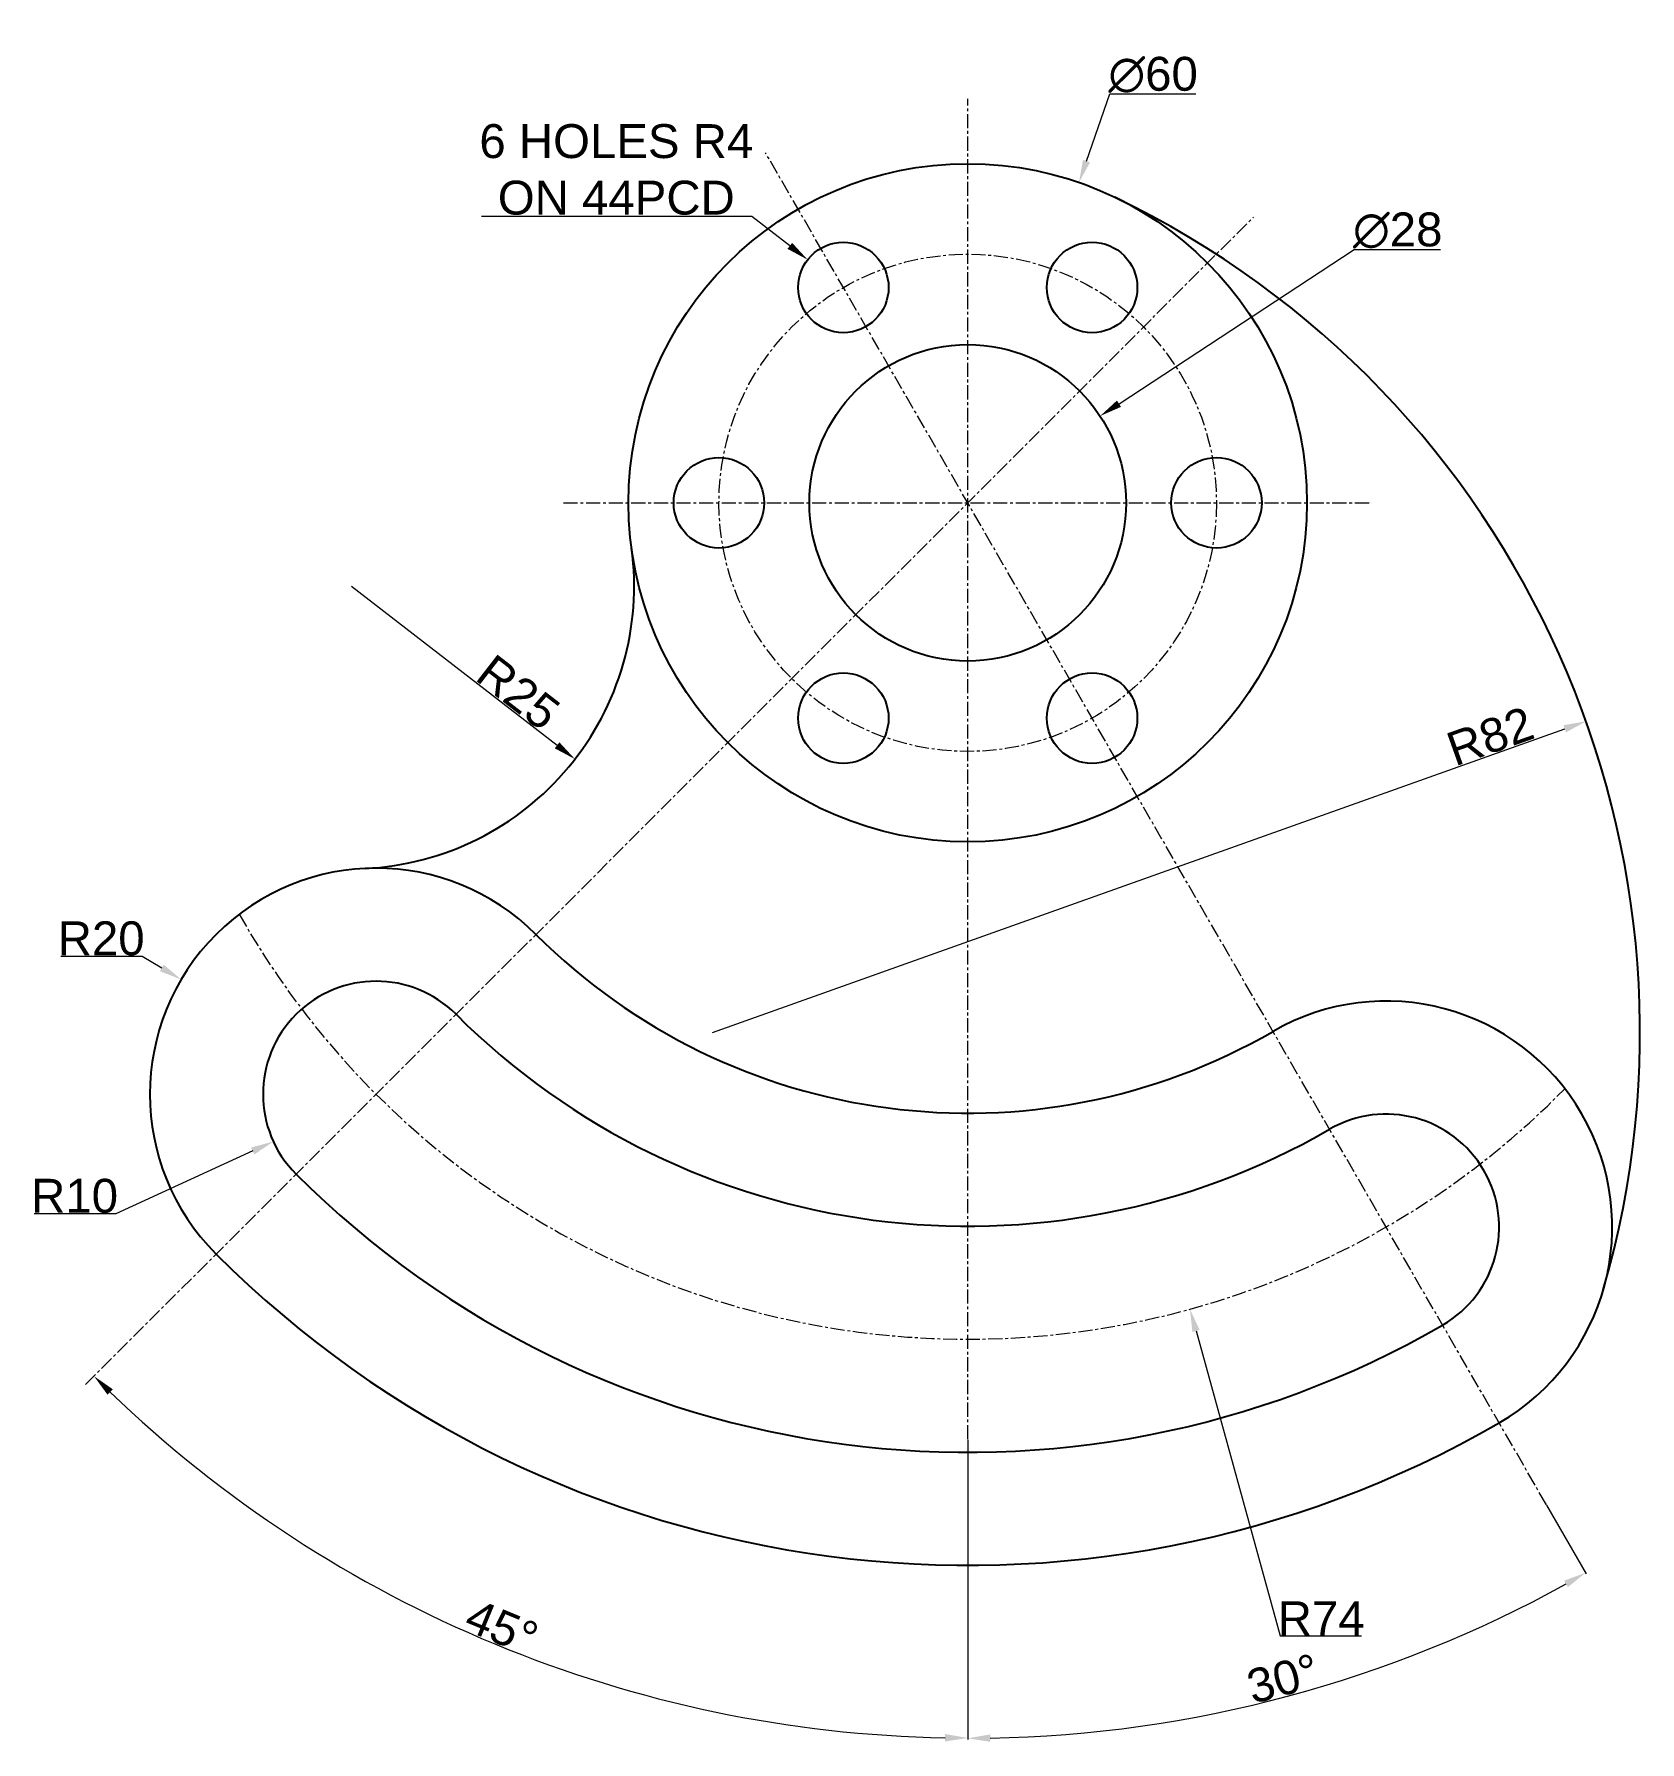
# Model space of a CAD drawing. Header units: millimetres. Extents: x -83 to 59, y -110 to 41.
import ezdxf

# ---------------------------------------------------------------- set-up
doc = ezdxf.new("R2010")
doc.units = ezdxf.units.MM
doc.header["$MEASUREMENT"] = 0
doc.linetypes.add('CENTER', pattern=[2, 1.25, -0.25, 0.25, -0.25])
doc.layers.add('AM_5', color=3, linetype='Continuous', lineweight=15)
doc.layers.add('AM_7', color=4, linetype='CENTER', lineweight=15)
doc.styles.get("Standard").update_dxf_attribs({"font": 'arial.ttf'})
doc.dimstyles.new('AM_ANSI$2', dxfattribs={"dimtxt": 3, "dimasz": 2, "dimexe": 0.1, "dimexo": 0.05, "dimgap": 0.06, "dimtad": 1, "dimtoh": 1, "dimdec": 3, "dimzin": 9, "dimdsep": 46, "dimtxsty": 'Standard', "dimcen": 0, "dimclrd": 256, "dimclre": 256, "dimclrt": 2, "dimadec": 0, "dimazin": 2, "dimtp": 0.1, "dimtm": 0.1, "dimtfac": 0.71, "dimtdec": 3, "dimtofl": 0, "dimtmove": 0, "dimatfit": 3, "dimfxl": 1, "dimtolj": 1, "dimtzin": 7, "dimlwd": -1, "dimlwe": -1, "dimarcsym": 1})
doc.dimstyles.new('AM_ANSI$3', dxfattribs={"dimtxt": 3, "dimasz": 2, "dimexe": 0.1, "dimexo": 0.05, "dimgap": 0.06, "dimtad": 1, "dimtoh": 1, "dimdec": 3, "dimzin": 9, "dimdsep": 46, "dimtxsty": 'Standard', "dimcen": 0, "dimclrd": 256, "dimclre": 256, "dimclrt": 2, "dimadec": 0, "dimazin": 2, "dimtp": 0.1, "dimtm": 0.1, "dimtfac": 0.71, "dimtdec": 3, "dimtofl": 0, "dimtmove": 0, "dimatfit": 0, "dimfxl": 1, "dimtolj": 1, "dimtzin": 7, "dimlwd": -1, "dimlwe": -1, "dimarcsym": 1})
doc.dimstyles.new('AM_ANSI$4', dxfattribs={"dimtxt": 3, "dimasz": 2, "dimexe": 0.1, "dimexo": 0.05, "dimgap": 0.06, "dimtad": 1, "dimtoh": 1, "dimdec": 3, "dimzin": 9, "dimdsep": 46, "dimtxsty": 'Standard', "dimcen": 0, "dimclrd": 256, "dimclre": 256, "dimclrt": 2, "dimadec": 0, "dimazin": 2, "dimtp": 0.1, "dimtm": 0.1, "dimtfac": 0.71, "dimtdec": 3, "dimtofl": 0, "dimtmove": 0, "dimatfit": 0, "dimfxl": 1, "dimtolj": 1, "dimtzin": 7, "dimlwd": -1, "dimlwe": -1, "dimarcsym": 1})

# ---------------------------------------------------------------- blocks, each defined once
blk = doc.blocks.new('*D5')
at = {"layer": 'AM_5', "transparency": 16777216}
for p, q in [((-19.09, 25.34), (-43.01, 25.34)), ((-15.74, 22.73), (-19.09, 25.34))]:
    blk.add_line(p, q, dxfattribs=at)
blk.add_solid([(-15.53, 23), (-15.94, 22.47), (-14.16, 21.51)], dxfattribs=at)
at = {"layer": 'Defpoints', "color": 0, "transparency": 16777216}
for p in [(-14.16, 21.51), (-11, 19.05)]:
    blk.add_point(p, dxfattribs=at)
at = {"layer": 'AM_5', "color": 2, "transparency": 16777216, "insert": (-31.08, 29.48), "char_height": 3, "attachment_point": 5}
blk.add_mtext('\\A1;6 HOLES R4^JON 44PCD', dxfattribs=at)
blk = doc.blocks.new('*D6')
at = {"layer": 'AM_5', "transparency": 16777216}
blk.add_line((-22.56, -46.85), (52.8, -20), dxfattribs=at)
blk.add_solid([(52.69, -19.68), (52.91, -20.31), (54.69, -19.33)], dxfattribs=at)
at = {"layer": 'Defpoints', "color": 0, "transparency": 16777216}
for p in [(54.69, -19.33), (-22.56, -46.85)]:
    blk.add_point(p, dxfattribs=at)
at = {"layer": 'AM_5', "color": 2, "transparency": 16777216, "insert": (46.21, -20.66), "char_height": 3, "attachment_point": 5, "rotation": 19.6141}
blk.add_mtext('\\A1;R82', dxfattribs=at)
blk = doc.blocks.new('*D7')
at = {"layer": 'AM_5', "transparency": 16777216}
for p, q in [((20.19, -73.27), (27.62, -100.25)), ((27.62, -100.25), (34.84, -100.25))]:
    blk.add_line(p, q, dxfattribs=at)
blk.add_solid([(20.51, -73.18), (19.87, -73.36), (19.66, -71.34)], dxfattribs=at)
at = {"layer": 'Defpoints', "color": 0, "transparency": 16777216}
for p in [(0, 0), (19.66, -71.34)]:
    blk.add_point(p, dxfattribs=at)
at = {"layer": 'AM_5', "color": 2, "transparency": 16777216, "insert": (31.26, -98.69), "char_height": 3, "attachment_point": 5}
blk.add_mtext('\\A1;R74', dxfattribs=at)
blk = doc.blocks.new('*D8')
at = {"layer": 'AM_5', "transparency": 16777216}
blk.add_line((-54.5, -7.38), (-36.31, -21.45), dxfattribs=at)
blk.add_solid([(-36.11, -21.19), (-36.52, -21.72), (-34.73, -22.68)], dxfattribs=at)
at = {"layer": 'Defpoints', "color": 0, "transparency": 16777216}
for p in [(-54.5, -7.38), (-34.73, -22.68)]:
    blk.add_point(p, dxfattribs=at)
at = {"layer": 'AM_5', "color": 2, "transparency": 16777216, "insert": (-39.75, -16.78), "char_height": 3, "attachment_point": 5, "rotation": 322.2721}
blk.add_mtext('\\A1;R25', dxfattribs=at)
blk = doc.blocks.new('*D9')
at = {"layer": 'AM_5', "transparency": 16777216}
for p, q in [((13.38, 8.77), (34.19, 22.41)), ((34.19, 22.41), (41.81, 22.41))]:
    blk.add_line(p, q, dxfattribs=at)
blk.add_solid([(13.2, 9.05), (13.56, 8.49), (11.71, 7.68)], dxfattribs=at)
at = {"layer": 'Defpoints', "color": 0, "transparency": 16777216}
for p in [(11.71, 7.68), (-11.71, -7.68)]:
    blk.add_point(p, dxfattribs=at)
at = {"layer": 'AM_5', "color": 2, "transparency": 16777216, "insert": (38.03, 24.09), "char_height": 3, "attachment_point": 5}
blk.add_mtext('\\A1;∅28', dxfattribs=at)
blk = doc.blocks.new('*D10')
at = {"layer": 'AM_5', "transparency": 16777216}
for p, q in [((10.5, 30.23), (12.57, 36.18)), ((12.57, 36.18), (20.18, 36.18))]:
    blk.add_line(p, q, dxfattribs=at)
blk.add_solid([(10.19, 30.34), (10.82, 30.12), (9.84, 28.34)], dxfattribs=at)
at = {"layer": 'Defpoints', "color": 0, "transparency": 16777216}
for p in [(9.84, 28.34), (-9.84, -28.34)]:
    blk.add_point(p, dxfattribs=at)
at = {"layer": 'AM_5', "color": 2, "transparency": 16777216, "insert": (16.4, 37.86), "char_height": 3, "attachment_point": 5}
blk.add_mtext('\\A1;∅60', dxfattribs=at)
blk = doc.blocks.new('*D11')
at = {"layer": 'AM_5', "transparency": 16777216}
for p, q in [((-73, -40.14), (-80.22, -40.14)), ((-71.28, -41.16), (-73, -40.14))]:
    blk.add_line(p, q, dxfattribs=at)
blk.add_solid([(-71.11, -40.87), (-71.45, -41.44), (-69.56, -42.17)], dxfattribs=at)
at = {"layer": 'Defpoints', "color": 0, "transparency": 16777216}
for p in [(-69.56, -42.17), (-52.33, -52.33)]:
    blk.add_point(p, dxfattribs=at)
at = {"layer": 'AM_5', "color": 2, "transparency": 16777216, "insert": (-76.64, -38.55), "char_height": 3, "attachment_point": 5}
blk.add_mtext('\\A1;R20', dxfattribs=at)
blk = doc.blocks.new('*D12')
at = {"layer": 'AM_5', "transparency": 16777216}
for p, q in [((-63.23, -57.34), (-75.35, -62.92)), ((-75.35, -62.92), (-82.56, -62.92))]:
    blk.add_line(p, q, dxfattribs=at)
blk.add_solid([(-63.37, -57.04), (-63.09, -57.65), (-61.41, -56.51)], dxfattribs=at)
at = {"layer": 'Defpoints', "color": 0, "transparency": 16777216}
for p in [(-52.33, -52.33), (-61.41, -56.51)]:
    blk.add_point(p, dxfattribs=at)
at = {"layer": 'AM_5', "color": 2, "transparency": 16777216, "insert": (-78.99, -61.33), "char_height": 3, "attachment_point": 5}
blk.add_mtext('\\A1;R10', dxfattribs=at)
blk = doc.blocks.new('*D13')
at = {"layer": 'AM_5', "transparency": 16777216}
blk.add_line((0, -82.9), (0, -109.38), dxfattribs=at)
blk.add_arc((0, 0), 109.28, 226.0486, 268.9514, dxfattribs=at)
for points in [[(-76.08, -78.91), (-75.61, -78.43), (-77.27, -77.27)], [(-2, -108.93), (-2, -109.59), (0, -109.28)]]:
    blk.add_solid(points, dxfattribs=at)
at = {"layer": 'Defpoints', "color": 0, "transparency": 16777216}
for p in [(0, 35.75), (25.28, 25.28), (-78.01, -78.01), (0, -82.85), (-54.64, -94.64)]:
    blk.add_point(p, dxfattribs=at)
at = {"layer": 'AM_5', "color": 2, "transparency": 16777216, "insert": (-41.21, -99.49), "char_height": 3, "attachment_point": 5, "rotation": 337.5}
blk.add_mtext('\\A1;45°', dxfattribs=at)
blk = doc.blocks.new('*D14')
at = {"layer": 'AM_5', "transparency": 16777216}
for p, q in [((0, -82.9), (0, -109.41)), ((51.2, -88.68), (54.7, -94.75))]:
    blk.add_line(p, q, dxfattribs=at)
blk.add_arc((0, 0), 109.31, 271.0484, 298.9516, dxfattribs=at)
for points in [[(52.75, -95.36), (53.08, -95.94), (54.65, -94.66)], [(2, -109.62), (2, -108.96), (0, -109.31)]]:
    blk.add_solid(points, dxfattribs=at)
at = {"layer": 'Defpoints', "color": 0, "transparency": 16777216}
for p in [(0, 35.75), (-17.88, 30.96), (0, -82.85), (51.18, -88.64), (18.98, -107.65)]:
    blk.add_point(p, dxfattribs=at)
at = {"layer": 'AM_5', "color": 2, "transparency": 16777216, "insert": (27.88, -104.04), "char_height": 3, "attachment_point": 5, "rotation": 15}
blk.add_mtext('\\A1;30°', dxfattribs=at)

msp = doc.modelspace()

# ---------------------------------------------------------------- linework, layer by layer
for centre, radius in [((0, 0), 30), ((-11, 19.0526), 4), ((11, 19.0526), 4), ((0, 0), 14), ((-22, 0), 4), ((22, 0), 4), ((-11, -19.0526), 4), ((11, -19.0526), 4)]:
    msp.add_circle(centre, radius)
for centre, radius, start, end in [((-22.5569, -46.8528), 82, 343.861959, 64.291921), ((-54.5028, -7.3786), 25, 272.77281, 7.709826), ((-52.3259, -52.3259), 20, 45, 225), ((0, 0), 54, 225, 300), ((-52.3259, -52.3259), 10, 45, 225), ((0, 0), 64, 225, 300), ((37, -64.0859), 20, 300, 120), ((37, -64.0859), 10, 300, 120), ((0, 0), 84, 225, 300), ((0, 0), 94, 225, 300)]:
    msp.add_arc(centre, radius, start, end)
at = {"layer": 'AM_7'}
for p, q in [((0, -82.8522), (0, 35.7548)), ((51.1765, -88.6403), (-17.8774, 30.9646)), ((-78.012, -78.012), (25.2825, 25.2825)), ((-35.7548, 0), (35.7548, 0))]:
    msp.add_line(p, q, dxfattribs=at)
msp.add_circle((0, 0), 22, dxfattribs=at)
msp.add_arc((0, 0), 74, 209.467132, 315.532868, dxfattribs=at)

# ---------------------------------------------------------------- dimensions: what is measured, and where the dimension line sits
at = {"layer": 'AM_5'}
dim = msp.add_radius_dim(center=(-11, 19.0526), mpoint=(-14.1584, 21.507), text='6 HOLES <>^JON 44PCD', dimstyle='AM_ANSI$4', override={"dimpost": ''}, dxfattribs=at)
dim.commit()
dim.dimension.update_dxf_attribs({"geometry": '*D5', "text_midpoint": (-31.0795, 25.3372), "dimtype": 164})
dim = msp.add_diameter_dim_2p(p1=(-9.8445, -28.3388), p2=(9.8445, 28.3388), dimstyle='AM_ANSI$3', dxfattribs=at)
dim.commit()
dim.dimension.update_dxf_attribs({"geometry": '*D10', "text_midpoint": (16.4046, 36.1817), "dimtype": 163})
dim = msp.add_angular_dim_2l(base=(-54.6391, -94.6376), line1=((-78.012, -78.012), (25.2825, 25.2825)), line2=((0, -82.8522), (0, 35.7548)), dimstyle='AM_ANSI$2', override={"dimpost": ''}, dxfattribs=at)
dim.commit()
dim.dimension.update_dxf_attribs({"geometry": '*D13', "text_midpoint": (-41.2121, -99.4949)})
dim = msp.add_angular_dim_2l(base=(18.9809, -107.646), line1=((0, -82.8522), (0, 35.7548)), line2=((51.1765, -88.6403), (-17.8774, 30.9646)), dimstyle='AM_ANSI$2', dxfattribs=at)
dim.commit()
dim.dimension.update_dxf_attribs({"geometry": '*D14', "text_midpoint": (27.8784, -104.0437)})
dim = msp.add_diameter_dim_2p(p1=(-11.7081, -7.676), p2=(11.7081, 7.676), dimstyle='AM_ANSI$3', override={"dimpost": ''}, dxfattribs=at)
dim.commit()
dim.dimension.update_dxf_attribs({"geometry": '*D9', "text_midpoint": (38.0299, 22.4131), "dimtype": 163})
for center, mpoint, picture, middle in [((0, 0), (19.656, -71.3417), '*D7', (31.2591, -100.2507)), ((-54.5028, -7.3786), (-34.7297, -22.6764), '*D8', (-40.7284, -18.0354)), ((-22.5569, -46.8528), (54.6851, -19.3268), '*D6', (46.7457, -22.156)), ((-52.3259, -52.3259), (-61.4096, -56.5076), '*D12', (-78.9858, -62.9234))]:
    dim = msp.add_radius_dim(center=center, mpoint=mpoint, dimstyle='AM_ANSI$4', dxfattribs=at)
    dim.commit()
    dim.dimension.update_dxf_attribs({"geometry": picture, "text_midpoint": middle, "dimtype": 164})
dim = msp.add_radius_dim(center=(-52.3259, -52.3259), mpoint=(-69.5558, -42.1707), dimstyle='AM_ANSI$4', override={"dimpost": ''}, dxfattribs=at)
dim.commit()
dim.dimension.update_dxf_attribs({"geometry": '*D11', "text_midpoint": (-76.641, -40.1396), "dimtype": 164})

doc.saveas('drawing.dxf')
